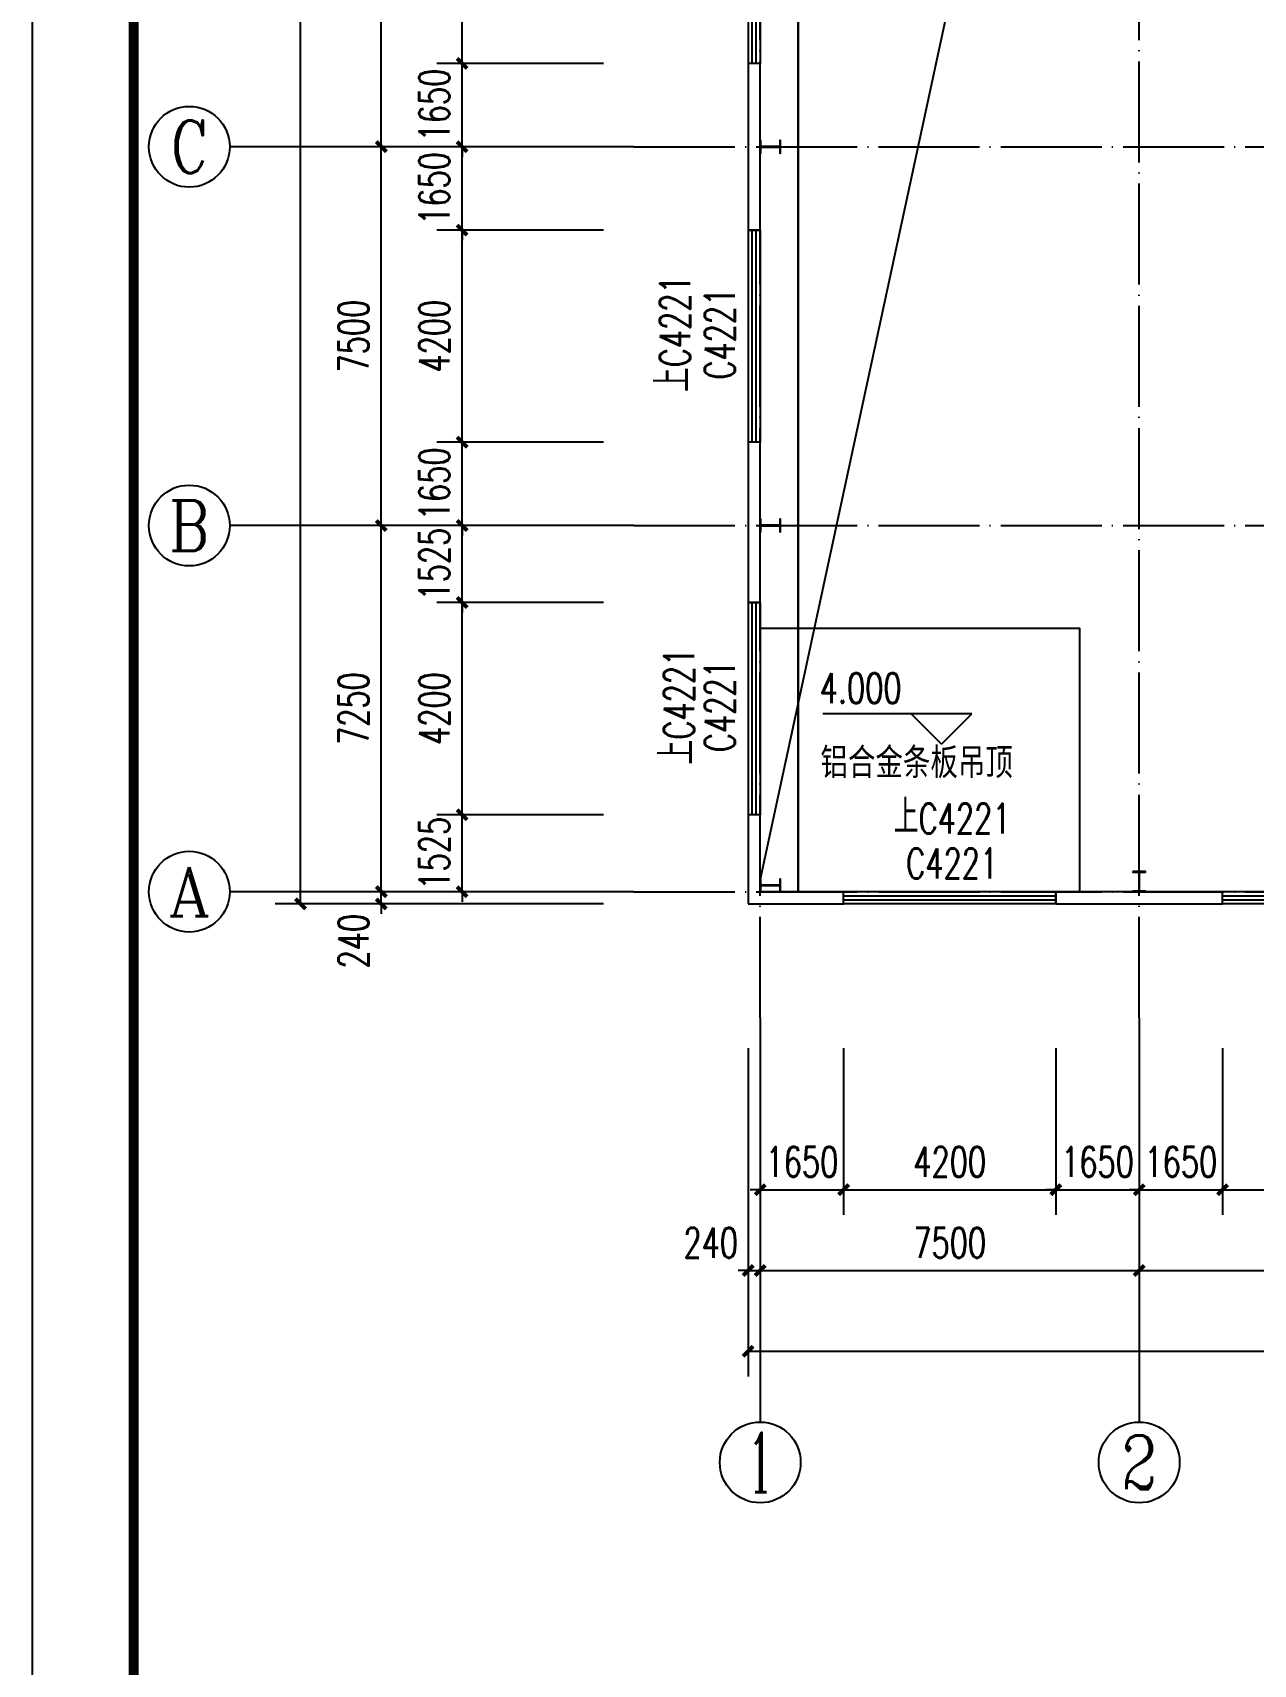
# Model space of a CAD drawing. Extents: x 14095202 to 14511487, y -1430609 to -90420.
# Drawn here: x 14387687 to 14411846, y -565719 to -533411 of the extents above; entities that cross this region are included whole.
import ezdxf
from ezdxf.enums import TextEntityAlignment as Align

# ---------------------------------------------------------------- set-up
doc = ezdxf.new("R2010")
doc.units = 0
doc.header["$LTSCALE"] = 1000
doc.header["$MEASUREMENT"] = 0
doc.linetypes.add('DASH', pattern=[0.35, 0.25, -0.1])
doc.linetypes.add('DOTE', pattern=[2.42, 2, -0.2, 0.02, -0.2])
for name, color, linetype in [('AXIS', 3, 'Continuous'), ('AXIS_TEXT', 7, 'Continuous'), ('COLUMN', 2, 'Continuous'), ('DIM_ELEV', 3, 'Continuous'), ('DOTE', 1, 'DOTE'), ('PUB_DIM', 3, 'Continuous'), ('PUB_TEXT', 7, 'Continuous'), ('TK', 4, 'Continuous'), ('WALL-PARAPET', 6, 'Continuous'), ('WINDOW', 4, 'Continuous'), ('WINDOW_TEXT', 7, 'Continuous')]:
    doc.layers.add(name, color=color, linetype=linetype)
doc.styles.add('_TCH_AXIS', font='COMPLEX', dxfattribs={"bigfont": 'GBCBIG'})
doc.styles.add('_TCH_DIM', font='SIMPLEX', dxfattribs={"bigfont": 'GBCBIG'})
doc.styles.add('_TCH_DIM_T3', font='SIMPLEX', dxfattribs={"width": 0.705882, "bigfont": 'GBCBIG'})
doc.styles.add('_TCH_WINDOW', font='SIMPLEX', dxfattribs={"height": 3.5, "bigfont": 'GBCBIG'})
doc.styles.add('COMPLEX', font='COMPLEX')
doc.styles.add('TK-LG-B', font='', dxfattribs={"width": 0.75})
doc.styles.get('TK-LG-B').set_extended_font_data('SimSun')
doc.dimstyles.new('_TCH_ARCH&&200', dxfattribs={"dimtxt": 595, "dimasz": 200, "dimexe": 500, "dimexo": 600, "dimgap": 252.5, "dimtad": 1, "dimdec": 0, "dimzin": 0, "dimdsep": 46, "dimtxsty": '_TCH_DIM_T3', "dimblk": 'ARCHTICK', "dimcen": 0.09, "dimclrt": 7, "dimazin": 2, "dimtfac": 1, "dimtdec": 0, "dimtix": 1, "dimtmove": 2, "dimatfit": 3, "dimfxl": 0, "dimtolj": 1, "dimtzin": 0, "dimarcsym": 0})

# ---------------------------------------------------------------- blocks, each defined once
blk = doc.blocks.new('A$C797E1D2B')
at = {"layer": 'COLUMN'}
h = blk.add_hatch(color=256, dxfattribs=at)
h.paths.add_polyline_path([(125, 400), (250, 400), (250, 388), (130, 388), (130, 200), (125, 200)])
h.paths.add_polyline_path([(0, 400), (125, 400), (125, 200), (120, 200), (120, 388), (0, 388)])
h.paths.add_polyline_path([(0, 12), (120, 12), (120, 200), (125, 200), (125, 0), (0, 0)])
h.paths.add_polyline_path([(125, 200), (130, 200), (130, 12), (250, 12), (250, 0), (125, 0)])
blk.add_lwpolyline([(250, 0), (250, 12), (130, 12), (130, 388), (250, 388), (250, 400), (0, 400), (0, 388), (120, 388), (120, 12), (0, 12), (0, 0)], close=True, dxfattribs=at)
blk = doc.blocks.new('GeYuanFrame_13285048', base_point=(20.09, 4.53))
at = {"layer": 'TK'}
blk.add_lwpolyline([(20.09, 4.53), (20.09, 598.53), (1071.09, 598.53), (1071.09, 4.53)], close=True, dxfattribs=at)
at = {"layer": 'TK', "const_width": 1}
blk.add_lwpolyline([(45.09, 588.53), (1061.09, 588.53), (1061.09, 14.53), (45.09, 14.53)], close=True, dxfattribs=at)
blk = doc.blocks.new('$TCHSYS$WIN2D')
for p, q in [((-0.5, 0.5), (0.5, 0.5)), ((-0.5, 0.5), (-0.5, -0.5)), ((0.5, 0.5), (0.5, -0.5)), ((0.5, 0.1667), (-0.5, 0.1667)), ((0.5, -0.1667), (-0.5, -0.1667)), ((-0.5, -0.5), (0.5, -0.5))]:
    blk.add_line(p, q)
blk = doc.blocks.new('_AXISO')
blk.add_circle((0, 0), 0.5)
at = {"layer": 'AXIS_TEXT', "style": 'COMPLEX', "width": 1.041667}
blk.add_attdef('A', text='', height=0.56, dxfattribs=at).set_placement((-0.25, -0.28), (0.25, -0.28), align=Align.FIT)
blk = doc.blocks.new('_ArchTick')
at = {"color": 0, "linetype": 'ByBlock', "const_width": 0.4}
blk.add_lwpolyline([(-0.5, -0.5), (0.5, 0.5)], dxfattribs=at)
blk = doc.blocks.new('*D216')
at = {"layer": 'AXIS', "color": 0, "lineweight": -2}
for p, q in [((14401847, -553520), (14401847, -560020)), ((14492327, -553520), (14492327, -560020)), ((14401847, -559520), (14492327, -559520))]:
    blk.add_line(p, q, dxfattribs=at)
at = {"layer": 'Defpoints', "color": 0}
for p in [(14401847, -552920), (14492327, -552920), (14492327, -559520)]:
    blk.add_point(p, dxfattribs=at)
at = {"layer": 'AXIS', "color": 0, "lineweight": -2, "xscale": 200, "yscale": 200, "zscale": 200, "rotation": 180}
blk.add_blockref('_ArchTick', (14401847, -559520), dxfattribs=at)
at = {"layer": 'AXIS', "color": 0, "lineweight": -2, "xscale": 200, "yscale": 200, "zscale": 200}
blk.add_blockref('_ArchTick', (14492327, -559520), dxfattribs=at)
at = {"layer": 'AXIS', "color": 7, "insert": (14447087, -558970), "char_height": 595, "attachment_point": 5, "style": '_TCH_DIM_T3'}
blk.add_mtext('\\A1;90480', dxfattribs=at)
blk = doc.blocks.new('*D217')
at = {"layer": 'AXIS', "color": 0, "lineweight": -2}
for p, q in [((14401847, -553520), (14401847, -558420)), ((14402087, -553520), (14402087, -558420)), ((14401847, -557920), (14401647, -557920)), ((14401847, -557920), (14402087, -557920)), ((14402087, -557920), (14402287, -557920))]:
    blk.add_line(p, q, dxfattribs=at)
at = {"layer": 'Defpoints', "color": 0}
for p in [(14401847, -552920), (14402087, -552920), (14402087, -557920)]:
    blk.add_point(p, dxfattribs=at)
at = {"layer": 'AXIS', "color": 0, "lineweight": -2, "xscale": 200, "yscale": 200, "zscale": 200}
blk.add_blockref('_ArchTick', (14401847, -557920), dxfattribs=at)
at = {"layer": 'AXIS', "color": 0, "lineweight": -2, "xscale": 200, "yscale": 200, "zscale": 200, "rotation": 180}
blk.add_blockref('_ArchTick', (14402087, -557920), dxfattribs=at)
at = {"layer": 'AXIS', "color": 7, "insert": (14401107, -557370), "char_height": 595, "attachment_point": 5, "style": '_TCH_DIM_T3'}
blk.add_mtext('\\A1;240', dxfattribs=at)
blk = doc.blocks.new('*D218')
at = {"layer": 'AXIS', "color": 0, "lineweight": -2}
for p, q in [((14402087, -553520), (14402087, -558420)), ((14409587, -553520), (14409587, -558420)), ((14402087, -557920), (14409587, -557920))]:
    blk.add_line(p, q, dxfattribs=at)
at = {"layer": 'Defpoints', "color": 0}
for p in [(14402087, -552920), (14409587, -552920), (14409587, -557920)]:
    blk.add_point(p, dxfattribs=at)
at = {"layer": 'AXIS', "color": 0, "lineweight": -2, "xscale": 200, "yscale": 200, "zscale": 200, "rotation": 180}
blk.add_blockref('_ArchTick', (14402087, -557920), dxfattribs=at)
at = {"layer": 'AXIS', "color": 0, "lineweight": -2, "xscale": 200, "yscale": 200, "zscale": 200}
blk.add_blockref('_ArchTick', (14409587, -557920), dxfattribs=at)
at = {"layer": 'AXIS', "color": 7, "insert": (14405837, -557370), "char_height": 595, "attachment_point": 5, "style": '_TCH_DIM_T3'}
blk.add_mtext('\\A1;7500', dxfattribs=at)
blk = doc.blocks.new('*D219')
at = {"layer": 'AXIS', "color": 0, "lineweight": -2}
for p, q in [((14409587, -553520), (14409587, -558420)), ((14417087, -553520), (14417087, -558420)), ((14409587, -557920), (14417087, -557920))]:
    blk.add_line(p, q, dxfattribs=at)
at = {"layer": 'Defpoints', "color": 0}
for p in [(14409587, -552920), (14417087, -552920), (14417087, -557920)]:
    blk.add_point(p, dxfattribs=at)
at = {"layer": 'AXIS', "color": 0, "lineweight": -2, "xscale": 200, "yscale": 200, "zscale": 200, "rotation": 180}
blk.add_blockref('_ArchTick', (14409587, -557920), dxfattribs=at)
at = {"layer": 'AXIS', "color": 0, "lineweight": -2, "xscale": 200, "yscale": 200, "zscale": 200}
blk.add_blockref('_ArchTick', (14417087, -557920), dxfattribs=at)
at = {"layer": 'AXIS', "color": 7, "insert": (14413337, -557370), "char_height": 595, "attachment_point": 5, "style": '_TCH_DIM_T3'}
blk.add_mtext('\\A1;7500', dxfattribs=at)
blk = doc.blocks.new('*D231')
at = {"layer": 'AXIS', "color": 0, "lineweight": -2}
for p, q in [((14398987, -423180), (14392487, -423180)), ((14392987, -550660), (14392987, -423180)), ((14398987, -550660), (14392487, -550660))]:
    blk.add_line(p, q, dxfattribs=at)
at = {"layer": 'Defpoints', "color": 0}
for p in [(14392987, -423180), (14399587, -423180), (14399587, -550660)]:
    blk.add_point(p, dxfattribs=at)
at = {"layer": 'AXIS', "color": 0, "lineweight": -2, "xscale": 200, "yscale": 200, "zscale": 200}
for p, rotation in [((14392987, -423180), 90), ((14392987, -550660), 270)]:
    blk.add_blockref('_ArchTick', p, dxfattribs=dict(at, rotation=rotation))
at = {"layer": 'AXIS', "color": 7, "insert": (14392437, -486920), "char_height": 595, "attachment_point": 5, "rotation": 90, "style": '_TCH_DIM_T3'}
blk.add_mtext('\\A1;127480', dxfattribs=at)
blk = doc.blocks.new('*D232')
at = {"layer": 'AXIS', "color": 0, "lineweight": -2}
for p, q in [((14398987, -550420), (14394087, -550420)), ((14394587, -550420), (14394587, -550220)), ((14394587, -550660), (14394587, -550420)), ((14398987, -550660), (14394087, -550660)), ((14394587, -550660), (14394587, -550860))]:
    blk.add_line(p, q, dxfattribs=at)
at = {"layer": 'Defpoints', "color": 0}
for p in [(14394587, -550420), (14399587, -550420), (14399587, -550660)]:
    blk.add_point(p, dxfattribs=at)
at = {"layer": 'AXIS', "color": 0, "lineweight": -2, "xscale": 200, "yscale": 200, "zscale": 200}
for p, rotation in [((14394587, -550420), 270), ((14394587, -550660), 90)]:
    blk.add_blockref('_ArchTick', p, dxfattribs=dict(at, rotation=rotation))
at = {"layer": 'AXIS', "color": 7, "insert": (14394037, -551400), "char_height": 595, "attachment_point": 5, "rotation": 90, "style": '_TCH_DIM_T3'}
blk.add_mtext('\\A1;240', dxfattribs=at)
blk = doc.blocks.new('*D233')
at = {"layer": 'AXIS', "color": 0, "lineweight": -2}
for p, q in [((14398987, -543170), (14394087, -543170)), ((14394587, -550420), (14394587, -543170)), ((14398987, -550420), (14394087, -550420))]:
    blk.add_line(p, q, dxfattribs=at)
at = {"layer": 'Defpoints', "color": 0}
for p in [(14394587, -543170), (14399587, -543170), (14399587, -550420)]:
    blk.add_point(p, dxfattribs=at)
at = {"layer": 'AXIS', "color": 0, "lineweight": -2, "xscale": 200, "yscale": 200, "zscale": 200}
for p, rotation in [((14394587, -543170), 90), ((14394587, -550420), 270)]:
    blk.add_blockref('_ArchTick', p, dxfattribs=dict(at, rotation=rotation))
at = {"layer": 'AXIS', "color": 7, "insert": (14394037, -546795), "char_height": 595, "attachment_point": 5, "rotation": 90, "style": '_TCH_DIM_T3'}
blk.add_mtext('\\A1;7250', dxfattribs=at)
blk = doc.blocks.new('*D234')
at = {"layer": 'AXIS', "color": 0, "lineweight": -2}
for p, q in [((14398987, -535670), (14394087, -535670)), ((14394587, -543170), (14394587, -535670)), ((14398987, -543170), (14394087, -543170))]:
    blk.add_line(p, q, dxfattribs=at)
at = {"layer": 'Defpoints', "color": 0}
for p in [(14394587, -535670), (14399587, -535670), (14399587, -543170)]:
    blk.add_point(p, dxfattribs=at)
at = {"layer": 'AXIS', "color": 0, "lineweight": -2, "xscale": 200, "yscale": 200, "zscale": 200}
for p, rotation in [((14394587, -535670), 90), ((14394587, -543170), 270)]:
    blk.add_blockref('_ArchTick', p, dxfattribs=dict(at, rotation=rotation))
at = {"layer": 'AXIS', "color": 7, "insert": (14394037, -539420), "char_height": 595, "attachment_point": 5, "rotation": 90, "style": '_TCH_DIM_T3'}
blk.add_mtext('\\A1;7500', dxfattribs=at)
blk = doc.blocks.new('*D235')
at = {"layer": 'AXIS', "color": 0, "lineweight": -2}
for p, q in [((14398987, -528170), (14394087, -528170)), ((14394587, -535670), (14394587, -528170)), ((14398987, -535670), (14394087, -535670))]:
    blk.add_line(p, q, dxfattribs=at)
at = {"layer": 'Defpoints', "color": 0}
for p in [(14394587, -528170), (14399587, -528170), (14399587, -535670)]:
    blk.add_point(p, dxfattribs=at)
at = {"layer": 'AXIS', "color": 0, "lineweight": -2, "xscale": 200, "yscale": 200, "zscale": 200}
for p, rotation in [((14394587, -528170), 90), ((14394587, -535670), 270)]:
    blk.add_blockref('_ArchTick', p, dxfattribs=dict(at, rotation=rotation))
at = {"layer": 'AXIS', "color": 7, "insert": (14394037, -531920), "char_height": 595, "attachment_point": 5, "rotation": 90, "style": '_TCH_DIM_T3'}
blk.add_mtext('\\A1;7500', dxfattribs=at)
blk = doc.blocks.new('*D505')
at = {"layer": 'Defpoints', "color": 0}
for p in [(14396187, -548895), (14399587, -548895), (14399587, -550420)]:
    blk.add_point(p, dxfattribs=at)
at = {"layer": 'PUB_DIM', "color": 0, "lineweight": -2}
for p, q in [((14398987, -548895), (14395687, -548895)), ((14396187, -548895), (14396187, -548695)), ((14396187, -550420), (14396187, -548895)), ((14398987, -550420), (14395687, -550420)), ((14396187, -550420), (14396187, -550620))]:
    blk.add_line(p, q, dxfattribs=at)
at = {"layer": 'PUB_DIM', "color": 0, "lineweight": -2, "xscale": 200, "yscale": 200, "zscale": 200}
for p, rotation in [((14396187, -548895), 270), ((14396187, -550420), 90)]:
    blk.add_blockref('_ArchTick', p, dxfattribs=dict(at, rotation=rotation))
at = {"layer": 'PUB_DIM', "color": 7, "insert": (14395637, -549658), "char_height": 595, "attachment_point": 5, "rotation": 90, "style": '_TCH_DIM_T3'}
blk.add_mtext('\\A1;1525', dxfattribs=at)
blk = doc.blocks.new('*D506')
at = {"layer": 'Defpoints', "color": 0}
for p in [(14396187, -544695), (14399587, -544695), (14399587, -548895)]:
    blk.add_point(p, dxfattribs=at)
at = {"layer": 'PUB_DIM', "color": 0, "lineweight": -2}
for p, q in [((14398987, -544695), (14395687, -544695)), ((14396187, -548895), (14396187, -544695)), ((14398987, -548895), (14395687, -548895))]:
    blk.add_line(p, q, dxfattribs=at)
at = {"layer": 'PUB_DIM', "color": 0, "lineweight": -2, "xscale": 200, "yscale": 200, "zscale": 200}
for p, rotation in [((14396187, -544695), 90), ((14396187, -548895), 270)]:
    blk.add_blockref('_ArchTick', p, dxfattribs=dict(at, rotation=rotation))
at = {"layer": 'PUB_DIM', "color": 7, "insert": (14395637, -546795), "char_height": 595, "attachment_point": 5, "rotation": 90, "style": '_TCH_DIM_T3'}
blk.add_mtext('\\A1;4200', dxfattribs=at)
blk = doc.blocks.new('*D507')
at = {"layer": 'Defpoints', "color": 0}
for p in [(14396187, -543170), (14399587, -543170), (14399587, -544695)]:
    blk.add_point(p, dxfattribs=at)
at = {"layer": 'PUB_DIM', "color": 0, "lineweight": -2}
for p, q in [((14396187, -543170), (14396187, -542970)), ((14398987, -543170), (14395687, -543170)), ((14396187, -544695), (14396187, -543170)), ((14398987, -544695), (14395687, -544695)), ((14396187, -544695), (14396187, -544895))]:
    blk.add_line(p, q, dxfattribs=at)
at = {"layer": 'PUB_DIM', "color": 0, "lineweight": -2, "xscale": 200, "yscale": 200, "zscale": 200}
for p, rotation in [((14396187, -543170), 270), ((14396187, -544695), 90)]:
    blk.add_blockref('_ArchTick', p, dxfattribs=dict(at, rotation=rotation))
at = {"layer": 'PUB_DIM', "color": 7, "insert": (14395637, -543933), "char_height": 595, "attachment_point": 5, "rotation": 90, "style": '_TCH_DIM_T3'}
blk.add_mtext('\\A1;1525', dxfattribs=at)
blk = doc.blocks.new('*D508')
at = {"layer": 'Defpoints', "color": 0}
for p in [(14396187, -541520), (14399587, -541520), (14399587, -543170)]:
    blk.add_point(p, dxfattribs=at)
at = {"layer": 'PUB_DIM', "color": 0, "lineweight": -2}
for p, q in [((14396187, -541520), (14396187, -541320)), ((14398987, -541520), (14395687, -541520)), ((14396187, -543170), (14396187, -541520)), ((14398987, -543170), (14395687, -543170)), ((14396187, -543170), (14396187, -543370))]:
    blk.add_line(p, q, dxfattribs=at)
at = {"layer": 'PUB_DIM', "color": 0, "lineweight": -2, "xscale": 200, "yscale": 200, "zscale": 200}
for p, rotation in [((14396187, -541520), 270), ((14396187, -543170), 90)]:
    blk.add_blockref('_ArchTick', p, dxfattribs=dict(at, rotation=rotation))
at = {"layer": 'PUB_DIM', "color": 7, "insert": (14395637, -542345), "char_height": 595, "attachment_point": 5, "rotation": 90, "style": '_TCH_DIM_T3'}
blk.add_mtext('\\A1;1650', dxfattribs=at)
blk = doc.blocks.new('*D509')
at = {"layer": 'Defpoints', "color": 0}
for p in [(14396187, -537320), (14399587, -537320), (14399587, -541520)]:
    blk.add_point(p, dxfattribs=at)
at = {"layer": 'PUB_DIM', "color": 0, "lineweight": -2}
for p, q in [((14398987, -537320), (14395687, -537320)), ((14396187, -541520), (14396187, -537320)), ((14398987, -541520), (14395687, -541520))]:
    blk.add_line(p, q, dxfattribs=at)
at = {"layer": 'PUB_DIM', "color": 0, "lineweight": -2, "xscale": 200, "yscale": 200, "zscale": 200}
for p, rotation in [((14396187, -537320), 90), ((14396187, -541520), 270)]:
    blk.add_blockref('_ArchTick', p, dxfattribs=dict(at, rotation=rotation))
at = {"layer": 'PUB_DIM', "color": 7, "insert": (14395637, -539420), "char_height": 595, "attachment_point": 5, "rotation": 90, "style": '_TCH_DIM_T3'}
blk.add_mtext('\\A1;4200', dxfattribs=at)
blk = doc.blocks.new('*D510')
at = {"layer": 'Defpoints', "color": 0}
for p in [(14396187, -535670), (14399587, -535670), (14399587, -537320)]:
    blk.add_point(p, dxfattribs=at)
at = {"layer": 'PUB_DIM', "color": 0, "lineweight": -2}
for p, q in [((14396187, -535670), (14396187, -535470)), ((14398987, -535670), (14395687, -535670)), ((14396187, -537320), (14396187, -535670)), ((14398987, -537320), (14395687, -537320)), ((14396187, -537320), (14396187, -537520))]:
    blk.add_line(p, q, dxfattribs=at)
at = {"layer": 'PUB_DIM', "color": 0, "lineweight": -2, "xscale": 200, "yscale": 200, "zscale": 200}
for p, rotation in [((14396187, -535670), 270), ((14396187, -537320), 90)]:
    blk.add_blockref('_ArchTick', p, dxfattribs=dict(at, rotation=rotation))
at = {"layer": 'PUB_DIM', "color": 7, "insert": (14395637, -536495), "char_height": 595, "attachment_point": 5, "rotation": 90, "style": '_TCH_DIM_T3'}
blk.add_mtext('\\A1;1650', dxfattribs=at)
blk = doc.blocks.new('*D511')
at = {"layer": 'Defpoints', "color": 0}
for p in [(14396187, -534020), (14399587, -534020), (14399587, -535670)]:
    blk.add_point(p, dxfattribs=at)
at = {"layer": 'PUB_DIM', "color": 0, "lineweight": -2}
for p, q in [((14398987, -534020), (14395687, -534020)), ((14396187, -534020), (14396187, -533820)), ((14396187, -535670), (14396187, -534020)), ((14398987, -535670), (14395687, -535670)), ((14396187, -535670), (14396187, -535870))]:
    blk.add_line(p, q, dxfattribs=at)
at = {"layer": 'PUB_DIM', "color": 0, "lineweight": -2, "xscale": 200, "yscale": 200, "zscale": 200}
for p, rotation in [((14396187, -534020), 270), ((14396187, -535670), 90)]:
    blk.add_blockref('_ArchTick', p, dxfattribs=dict(at, rotation=rotation))
at = {"layer": 'PUB_DIM', "color": 7, "insert": (14395637, -534845), "char_height": 595, "attachment_point": 5, "rotation": 90, "style": '_TCH_DIM_T3'}
blk.add_mtext('\\A1;1650', dxfattribs=at)
blk = doc.blocks.new('*D512')
at = {"layer": 'Defpoints', "color": 0}
for p in [(14396187, -529820), (14399587, -529820), (14399587, -534020)]:
    blk.add_point(p, dxfattribs=at)
at = {"layer": 'PUB_DIM', "color": 0, "lineweight": -2}
for p, q in [((14398987, -529820), (14395687, -529820)), ((14396187, -534020), (14396187, -529820)), ((14398987, -534020), (14395687, -534020))]:
    blk.add_line(p, q, dxfattribs=at)
at = {"layer": 'PUB_DIM', "color": 0, "lineweight": -2, "xscale": 200, "yscale": 200, "zscale": 200}
for p, rotation in [((14396187, -529820), 90), ((14396187, -534020), 270)]:
    blk.add_blockref('_ArchTick', p, dxfattribs=dict(at, rotation=rotation))
at = {"layer": 'PUB_DIM', "color": 7, "insert": (14395637, -531920), "char_height": 595, "attachment_point": 5, "rotation": 90, "style": '_TCH_DIM_T3'}
blk.add_mtext('\\A1;4200', dxfattribs=at)
blk = doc.blocks.new('*D556')
at = {"layer": 'Defpoints', "color": 0}
for p in [(14402087, -552920), (14403737, -552920), (14403737, -556320)]:
    blk.add_point(p, dxfattribs=at)
at = {"layer": 'PUB_DIM', "color": 0, "lineweight": -2}
for p, q in [((14402087, -553520), (14402087, -556820)), ((14403737, -553520), (14403737, -556820)), ((14402087, -556320), (14401887, -556320)), ((14402087, -556320), (14403737, -556320)), ((14403737, -556320), (14403937, -556320))]:
    blk.add_line(p, q, dxfattribs=at)
at = {"layer": 'PUB_DIM', "color": 0, "lineweight": -2, "xscale": 200, "yscale": 200, "zscale": 200}
blk.add_blockref('_ArchTick', (14402087, -556320), dxfattribs=at)
at = {"layer": 'PUB_DIM', "color": 0, "lineweight": -2, "xscale": 200, "yscale": 200, "zscale": 200, "rotation": 180}
blk.add_blockref('_ArchTick', (14403737, -556320), dxfattribs=at)
at = {"layer": 'PUB_DIM', "color": 7, "insert": (14402912, -555770), "char_height": 595, "attachment_point": 5, "style": '_TCH_DIM_T3'}
blk.add_mtext('\\A1;1650', dxfattribs=at)
blk = doc.blocks.new('*D557')
at = {"layer": 'Defpoints', "color": 0}
for p in [(14403737, -552920), (14407937, -552920), (14407937, -556320)]:
    blk.add_point(p, dxfattribs=at)
at = {"layer": 'PUB_DIM', "color": 0, "lineweight": -2}
for p, q in [((14403737, -553520), (14403737, -556820)), ((14407937, -553520), (14407937, -556820)), ((14403737, -556320), (14407937, -556320))]:
    blk.add_line(p, q, dxfattribs=at)
at = {"layer": 'PUB_DIM', "color": 0, "lineweight": -2, "xscale": 200, "yscale": 200, "zscale": 200, "rotation": 180}
blk.add_blockref('_ArchTick', (14403737, -556320), dxfattribs=at)
at = {"layer": 'PUB_DIM', "color": 0, "lineweight": -2, "xscale": 200, "yscale": 200, "zscale": 200}
blk.add_blockref('_ArchTick', (14407937, -556320), dxfattribs=at)
at = {"layer": 'PUB_DIM', "color": 7, "insert": (14405837, -555770), "char_height": 595, "attachment_point": 5, "style": '_TCH_DIM_T3'}
blk.add_mtext('\\A1;4200', dxfattribs=at)
blk = doc.blocks.new('*D558')
at = {"layer": 'Defpoints', "color": 0}
for p in [(14407937, -552920), (14409587, -552920), (14409587, -556320)]:
    blk.add_point(p, dxfattribs=at)
at = {"layer": 'PUB_DIM', "color": 0, "lineweight": -2}
for p, q in [((14407937, -553520), (14407937, -556820)), ((14409587, -553520), (14409587, -556820)), ((14407937, -556320), (14407737, -556320)), ((14407937, -556320), (14409587, -556320)), ((14409587, -556320), (14409787, -556320))]:
    blk.add_line(p, q, dxfattribs=at)
at = {"layer": 'PUB_DIM', "color": 0, "lineweight": -2, "xscale": 200, "yscale": 200, "zscale": 200}
blk.add_blockref('_ArchTick', (14407937, -556320), dxfattribs=at)
at = {"layer": 'PUB_DIM', "color": 0, "lineweight": -2, "xscale": 200, "yscale": 200, "zscale": 200, "rotation": 180}
blk.add_blockref('_ArchTick', (14409587, -556320), dxfattribs=at)
at = {"layer": 'PUB_DIM', "color": 7, "insert": (14408762, -555770), "char_height": 595, "attachment_point": 5, "style": '_TCH_DIM_T3'}
blk.add_mtext('\\A1;1650', dxfattribs=at)
blk = doc.blocks.new('*D559')
at = {"layer": 'Defpoints', "color": 0}
for p in [(14409587, -552920), (14411237, -552920), (14411237, -556320)]:
    blk.add_point(p, dxfattribs=at)
at = {"layer": 'PUB_DIM', "color": 0, "lineweight": -2}
for p, q in [((14409587, -553520), (14409587, -556820)), ((14411237, -553520), (14411237, -556820)), ((14409587, -556320), (14409387, -556320)), ((14409587, -556320), (14411237, -556320)), ((14411237, -556320), (14411437, -556320))]:
    blk.add_line(p, q, dxfattribs=at)
at = {"layer": 'PUB_DIM', "color": 0, "lineweight": -2, "xscale": 200, "yscale": 200, "zscale": 200}
blk.add_blockref('_ArchTick', (14409587, -556320), dxfattribs=at)
at = {"layer": 'PUB_DIM', "color": 0, "lineweight": -2, "xscale": 200, "yscale": 200, "zscale": 200, "rotation": 180}
blk.add_blockref('_ArchTick', (14411237, -556320), dxfattribs=at)
at = {"layer": 'PUB_DIM', "color": 7, "insert": (14410412, -555770), "char_height": 595, "attachment_point": 5, "style": '_TCH_DIM_T3'}
blk.add_mtext('\\A1;1650', dxfattribs=at)
blk = doc.blocks.new('*D560')
at = {"layer": 'Defpoints', "color": 0}
for p in [(14411237, -552920), (14415437, -552920), (14415437, -556320)]:
    blk.add_point(p, dxfattribs=at)
at = {"layer": 'PUB_DIM', "color": 0, "lineweight": -2}
for p, q in [((14411237, -553520), (14411237, -556820)), ((14415437, -553520), (14415437, -556820)), ((14411237, -556320), (14415437, -556320))]:
    blk.add_line(p, q, dxfattribs=at)
at = {"layer": 'PUB_DIM', "color": 0, "lineweight": -2, "xscale": 200, "yscale": 200, "zscale": 200, "rotation": 180}
blk.add_blockref('_ArchTick', (14411237, -556320), dxfattribs=at)
at = {"layer": 'PUB_DIM', "color": 0, "lineweight": -2, "xscale": 200, "yscale": 200, "zscale": 200}
blk.add_blockref('_ArchTick', (14415437, -556320), dxfattribs=at)
at = {"layer": 'PUB_DIM', "color": 7, "insert": (14413337, -555770), "char_height": 595, "attachment_point": 5, "style": '_TCH_DIM_T3'}
blk.add_mtext('\\A1;4200', dxfattribs=at)

msp = doc.modelspace()

# ---------------------------------------------------------------- linework, layer by layer
at = {"ltscale": 0.5}
for points in [[(14491604.5, -423420.3), (14424586.9, -445675.3), (14402086.9, -550170.3)], [(14402086.9, -545200.3), (14408406.9, -545200.3), (14408406.9, -550420.3)]]:
    msp.add_lwpolyline(points, dxfattribs=at)
at = {"linetype": 'DASH', "ltscale": 6, "const_width": 50}
msp.add_lwpolyline([(14402836.9, -423420.3), (14402836.9, -550420.3)], dxfattribs=at)
at = {"layer": 'AXIS'}
for p, q in [((14399586.9, -535670.3), (14391586.9, -535670.3)), ((14399586.9, -543170.3), (14391586.9, -543170.3)), ((14399586.9, -550420.3), (14391586.9, -550420.3)), ((14402086.9, -552920.3), (14402086.9, -560920.3)), ((14409586.9, -552920.3), (14409586.9, -560920.3))]:
    msp.add_line(p, q, dxfattribs=at)
at = {"layer": 'DIM_ELEV'}
for p, q in [((14406276.5, -546896.5), (14403324.5, -546896.5)), ((14405676.5, -547496.5), (14405076.5, -546896.5)), ((14405676.5, -547496.5), (14406276.5, -546896.5))]:
    msp.add_line(p, q, dxfattribs=at)
at = {"layer": 'DOTE'}
for p, q in [((14402086.9, -552920.3), (14402086.9, -420920.3)), ((14409586.9, -552920.3), (14409586.9, -420920.3)), ((14399586.9, -535670.3), (14494586.9, -535670.3)), ((14399586.9, -543170.3), (14494586.9, -543170.3)), ((14399586.9, -550420.3), (14494586.9, -550420.3))]:
    msp.add_line(p, q, dxfattribs=at)
at = {"layer": 'WALL-PARAPET'}
for p, q in [((14401846.9, -534020.3), (14401846.9, -537320.3)), ((14402086.9, -534020.3), (14401846.9, -534020.3)), ((14402086.9, -537320.3), (14402086.9, -534020.3)), ((14401846.9, -537320.3), (14402086.9, -537320.3)), ((14401846.9, -541520.3), (14401846.9, -544695.3)), ((14402086.9, -541520.3), (14401846.9, -541520.3)), ((14402086.9, -544695.3), (14402086.9, -541520.3)), ((14401846.9, -544695.3), (14402086.9, -544695.3)), ((14402086.9, -548895.3), (14401846.9, -548895.3)), ((14401846.9, -548895.3), (14401846.9, -550660.3)), ((14402086.9, -550420.3), (14402086.9, -548895.3)), ((14403736.9, -550420.3), (14402086.9, -550420.3)), ((14403736.9, -550660.3), (14403736.9, -550420.3)), ((14411236.9, -550420.3), (14407936.9, -550420.3)), ((14407936.9, -550420.3), (14407936.9, -550660.3)), ((14411236.9, -550660.3), (14411236.9, -550420.3)), ((14401846.9, -550660.3), (14403736.9, -550660.3)), ((14407936.9, -550660.3), (14411236.9, -550660.3))]:
    msp.add_line(p, q, dxfattribs=at)

# ---------------------------------------------------------------- block references
at = {"xscale": 200, "yscale": 200, "zscale": 200, "rotation": 270}
msp.add_blockref('GeYuanFrame_13285048', (14387686.9, -387320.3), dxfattribs=at)
for p, rotation in [((14402086.9, -535545.3), 270), ((14402086.9, -543045.3), 270), ((14402086.9, -550170.3), 270), ((14409711.9, -550020.3), 180)]:
    msp.add_blockref('A$C797E1D2B', p, dxfattribs=dict(rotation=rotation))
at = {"layer": 'AXIS'}
ref = msp.add_blockref('_AXISO', (14390786.9, -535670.3), dxfattribs=dict(at, xscale=1600, yscale=1600, zscale=1600))
ref.add_attrib('A', 'C', dxfattribs={"layer": 'AXIS_TEXT', "ltscale": 0.5, "height": 1041.6, "style": '_TCH_AXIS'}).set_placement((14390414.9, -536191.1), (14391158.8, -536191.1), align=Align.FIT)
ref = msp.add_blockref('_AXISO', (14390786.9, -543170.3), dxfattribs=dict(at, xscale=1600, yscale=1600, zscale=1600))
ref.add_attrib('A', 'B', dxfattribs={"layer": 'AXIS_TEXT', "ltscale": 0.5, "height": 994.9, "style": '_TCH_AXIS'}).set_placement((14390384.2, -543667.8), (14391189.5, -543667.8), align=Align.FIT)
ref = msp.add_blockref('_AXISO', (14390786.9, -550420.3), dxfattribs=dict(at, xscale=1600, yscale=1600, zscale=1600))
ref.add_attrib('A', 'A', dxfattribs={"layer": 'AXIS_TEXT', "ltscale": 0.5, "height": 971.8, "style": '_TCH_AXIS'}).set_placement((14390370.3, -550906.3), (14391203.4, -550906.3), align=Align.FIT)
ref = msp.add_blockref('_AXISO', (14402086.9, -561720.3), dxfattribs=dict(at, xscale=1600, yscale=1600, zscale=1600))
ref.add_attrib('A', '1', dxfattribs={"layer": 'AXIS_TEXT', "ltscale": 0.5, "height": 1176.5, "style": '_TCH_AXIS'}).set_placement((14401834.7, -562308.6), (14402339, -562308.6), align=Align.FIT)
ref = msp.add_blockref('_AXISO', (14409586.9, -561720.3), dxfattribs=dict(at, xscale=1600, yscale=1600, zscale=1600))
ref.add_attrib('A', '2', dxfattribs={"layer": 'AXIS_TEXT', "ltscale": 0.5, "height": 1065, "style": '_TCH_AXIS'}).set_placement((14409231.8, -562252.9), (14409941.9, -562252.9), align=Align.FIT)
at = {"layer": 'WINDOW'}
ref = msp.add_blockref('$TCHSYS$WIN2D', (14401966.9, -531920.3), dxfattribs=dict(at, xscale=4200, yscale=240, zscale=4200, rotation=270))
ref.add_attrib('A', 'C4221', (14401584.6, -532780.3), dxfattribs={"layer": 'WINDOW_TEXT', "ltscale": 0.5, "height": 595, "rotation": 90, "style": '_TCH_WINDOW', "width": 0.705882})
ref = msp.add_blockref('$TCHSYS$WIN2D', (14401966.9, -539420.3), dxfattribs=dict(at, xscale=4200, yscale=240, zscale=4200, rotation=270))
ref.add_attrib('A', 'C4221', (14401584.6, -540280.3), dxfattribs={"layer": 'WINDOW_TEXT', "ltscale": 0.5, "height": 595, "rotation": 90, "style": '_TCH_WINDOW', "width": 0.705882})
ref = msp.add_blockref('$TCHSYS$WIN2D', (14401966.9, -546795.3), dxfattribs=dict(at, xscale=4200, yscale=240, zscale=4200, rotation=270))
ref.add_attrib('A', 'C4221', (14401584.6, -547655.3), dxfattribs={"layer": 'WINDOW_TEXT', "ltscale": 0.5, "height": 595, "rotation": 90, "style": '_TCH_WINDOW', "width": 0.705882})
ref = msp.add_blockref('$TCHSYS$WIN2D', (14405836.9, -550540.3), dxfattribs=dict(at, xscale=-4200, yscale=-240, zscale=-4200))
ref.add_attrib('A', 'C4221', (14404976.9, -550158.1), dxfattribs={"layer": 'WINDOW_TEXT', "ltscale": 0.5, "height": 595, "style": '_TCH_WINDOW', "width": 0.705882})
ref = msp.add_blockref('$TCHSYS$WIN2D', (14413336.9, -550540.3), dxfattribs=dict(at, xscale=-4200, yscale=-240, zscale=-4200))
ref.add_attrib('A', 'C4221', (14412476.9, -550158.1), dxfattribs={"layer": 'WINDOW_TEXT', "ltscale": 0.5, "height": 595, "style": '_TCH_WINDOW', "width": 0.705882})

# ---------------------------------------------------------------- texts
at = {"layer": 'PUB_TEXT'}
for s, height, style, width, p in [('4.000', 595, '_TCH_DIM', 0.705882, (14403264.5, -546686.5)), ('铝合金条板吊顶', 531.65, 'TK-LG-B', 0.75, (14403279.4, -548113.5))]:
    msp.add_text(s, height=height, dxfattribs=dict(at, style=style, width=width)).set_placement(p)
at = {"layer": 'WINDOW_TEXT', "style": '_TCH_WINDOW', "width": 0.705882}
for p in [(14400696.9, -540034.6), (14400776.9, -547409.6)]:
    msp.add_text('C4221', height=595, rotation=90, dxfattribs=at).set_placement(p)
at = {"layer": 'WINDOW_TEXT', "style": '_TCH_WINDOW'}
for p in [(14400696.9, -540526.1), (14400776.9, -547901.1)]:
    msp.add_text('上', height=675.2, rotation=90, dxfattribs=at).set_placement(p)
msp.add_text('上', height=675.2, dxfattribs=at).set_placement((14404731.1, -549270.3))
at = {"layer": 'WINDOW_TEXT', "style": '_TCH_WINDOW', "width": 0.705882}
msp.add_text('C4221', height=595, dxfattribs=at).set_placement((14405222.6, -549270.3))

# ---------------------------------------------------------------- dimensions: what is measured, and where the dimension line sits
at = {"layer": 'AXIS'}
for p1, p2, distance, text, picture, middle in [((14399586.9, -550660.3), (14399586.9, -423180.3), 6600, '127480', '*D231', (14392436.9, -486920.3)), ((14399586.9, -535670.3), (14399586.9, -528170.3), 5000, '7500', '*D235', (14394036.9, -531920.3)), ((14399586.9, -543170.3), (14399586.9, -535670.3), 5000, '7500', '*D234', (14394036.9, -539420.3)), ((14399586.9, -550420.3), (14399586.9, -543170.3), 5000, '7250', '*D233', (14394036.9, -546795.3)), ((14401846.9, -552920.3), (14492326.9, -552920.3), -6600, '90480', '*D216', (14447086.9, -558970.3)), ((14402086.9, -552920.3), (14409586.9, -552920.3), -5000, '7500', '*D218', (14405836.9, -557370.3)), ((14409586.9, -552920.3), (14417086.9, -552920.3), -5000, '7500', '*D219', (14413336.9, -557370.3))]:
    dim = msp.add_aligned_dim(p1=p1, p2=p2, distance=distance, text=text, dimstyle='_TCH_ARCH&&200', dxfattribs=at)
    dim.commit()
    dim.dimension.update_dxf_attribs({"geometry": picture, "text_midpoint": middle})
for base, p1, p2, angle, picture, middle in [((14394586.9, -550420.3), (14399586.9, -550660.3), (14399586.9, -550420.3), 90, '*D232', (14394036.9, -551400.3)), ((14402086.9, -557920.3), (14401846.9, -552920.3), (14402086.9, -552920.3), 0, '*D217', (14401106.9, -557370.3))]:
    dim = msp.add_linear_dim(base=base, p1=p1, p2=p2, angle=angle, text='240', dimstyle='_TCH_ARCH&&200', dxfattribs=at)
    dim.commit()
    dim.dimension.update_dxf_attribs({"geometry": picture, "text_midpoint": middle, "dimtype": 161})
at = {"layer": 'PUB_DIM'}
for p1, p2, distance, text, picture, middle in [((14399586.9, -534020.3), (14399586.9, -529820.3), 3400, '4200', '*D512', (14395636.9, -531920.3)), ((14399586.9, -535670.3), (14399586.9, -534020.3), 3400, '1650', '*D511', (14395636.9, -534845.3)), ((14399586.9, -537320.3), (14399586.9, -535670.3), 3400, '1650', '*D510', (14395636.9, -536495.3)), ((14399586.9, -541520.3), (14399586.9, -537320.3), 3400, '4200', '*D509', (14395636.9, -539420.3)), ((14399586.9, -543170.3), (14399586.9, -541520.3), 3400, '1650', '*D508', (14395636.9, -542345.3)), ((14399586.9, -544695.3), (14399586.9, -543170.3), 3400, '1525', '*D507', (14395636.9, -543932.8)), ((14399586.9, -548895.3), (14399586.9, -544695.3), 3400, '4200', '*D506', (14395636.9, -546795.3)), ((14399586.9, -550420.3), (14399586.9, -548895.3), 3400, '1525', '*D505', (14395636.9, -549657.8)), ((14402086.9, -552920.3), (14403736.9, -552920.3), -3400, '1650', '*D556', (14402911.9, -555770.3)), ((14403736.9, -552920.3), (14407936.9, -552920.3), -3400, '4200', '*D557', (14405836.9, -555770.3)), ((14407936.9, -552920.3), (14409586.9, -552920.3), -3400, '1650', '*D558', (14408761.9, -555770.3)), ((14409586.9, -552920.3), (14411236.9, -552920.3), -3400, '1650', '*D559', (14410411.9, -555770.3)), ((14411236.9, -552920.3), (14415436.9, -552920.3), -3400, '4200', '*D560', (14413336.9, -555770.3))]:
    dim = msp.add_aligned_dim(p1=p1, p2=p2, distance=distance, text=text, dimstyle='_TCH_ARCH&&200', dxfattribs=at)
    dim.commit()
    dim.dimension.update_dxf_attribs({"geometry": picture, "text_midpoint": middle})

doc.saveas('drawing.dxf')
